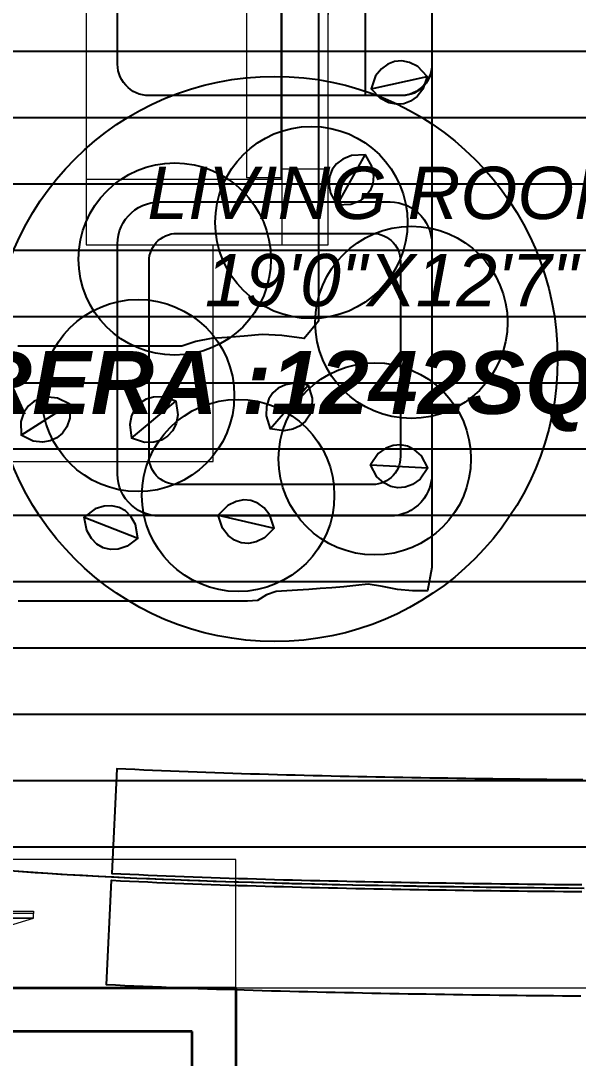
# Model space of a CAD drawing. Header units: millimetres. Extents: x 0 to 125073, y 0 to 71249.
# Drawn here: x 64564 to 66160, y 40288 to 43261 of the extents above; entities that cross this region are included whole.
import ezdxf
from ezdxf.lldxf.tags import DXFTag

# ---------------------------------------------------------------- set-up
doc = ezdxf.new("R2010")
doc.units = ezdxf.units.MM
doc.linetypes.add('DASH', pattern=[1, 0.5, -0.5])
for name, color, linetype, lineweight in [('DA_DOTTED LINES', 8, 'DASH', 5), ('DA_TEXT IN SQ.FT', 193, 'Continuous', 9), ('DA_WALL', 7, 'Continuous', 35)]:
    doc.layers.add(name, color=color, linetype=linetype, lineweight=lineweight)
doc.layers.add('DA_FURNITURE', color=102, linetype='Continuous', lineweight=5, true_color=0xc2666666)
for name, color, linetype in [('PROP-FLOOR', 41, 'CONTINUOUS'), ('PROP-FURN', 9, 'CONTINUOUS'), ('PROP-GLAZ', 4, 'CONTINUOUS')]:
    doc.layers.add(name, color=color, linetype=linetype)
doc.styles.get("Standard").update_dxf_attribs({"font": 'arial.ttf'})
tags = doc.linetypes.add('( Hidden )', pattern=[0.375, 0.25, -0.125]).pattern_tags.tags
tags[6:7] = [DXFTag(74, 4), DXFTag(75, 0), DXFTag(340, '0'), DXFTag(46, 1.0), DXFTag(50, 0.0), DXFTag(44, 0.0), DXFTag(45, 0.0)]
tags[4:5] = [DXFTag(74, 4), DXFTag(75, 0), DXFTag(340, '0'), DXFTag(46, 1.0), DXFTag(50, 0.0), DXFTag(44, 0.0), DXFTag(45, 0.0)]

# ---------------------------------------------------------------- blocks, each defined once
blk = doc.blocks.new('34ty3v4y5')
at = {"layer": 'DA_FURNITURE'}
for p, q in [((4713.8694, 1084.9178), (4713.8694, 1085.0532)), ((4713.8694, 1085.0532), (4714.8908, 1085.0532)), ((4714.0869, 1084.9212), (4714.0869, 1085.0532)), ((4714.8908, 1085.0532), (4714.8908, 1084.3602)), ((4715.199, 1085.0711), (4715.1791, 1085.037)), ((4715.5017, 1084.9711), (4715.5838, 1085.0532)), ((4715.1789, 1085.0345), (4715.0843, 1084.793)), ((4713.8694, 1084.9212), (4714.8908, 1084.9212)), ((4714.0575, 1084.3602), (4714.0575, 1084.9212)), ((4714.8861, 1084.9178), (4714.0575, 1084.9178)), ((4714.0575, 1084.43), (4714.0575, 1084.9178)), ((4714.0612, 1084.9178), (4714.0612, 1084.8188)), ((4714.8861, 1084.9212), (4714.9798, 1084.9212)), ((4714.8861, 1084.9178), (4714.8861, 1084.8188)), ((4715.126, 1084.9166), (4715.1283, 1084.901)), ((4714.8854, 1084.8735), (4714.8884, 1084.854)), ((4714.8891, 1084.8529), (4714.9284, 1084.7293)), ((4714.8861, 1084.8188), (4714.0612, 1084.8188)), ((4715.6271, 1084.8351), (4715.6112, 1084.8079)), ((4715.6033, 1084.8019), (4715.5049, 1084.7021)), ((4715.3917, 1084.7476), (4715.3795, 1084.732)), ((4715.3792, 1084.7308), (4715.3161, 1084.6176)), ((4715.4162, 1084.6039), (4715.3155, 1084.5223)), ((4715.434, 1084.6149), (4715.4169, 1084.605)), ((4715.5633, 1084.5983), (4715.5083, 1084.5506)), ((4715.5636, 1084.598), (4715.5803, 1084.612)), ((4715.5378, 1084.4124), (4715.4109, 1084.365)), ((4715.538, 1084.412), (4715.5586, 1084.4188)), ((4715.4518, 1084.3803), (4715.4518, 1082.5652)), ((4715.4518, 1084.1897), (4715.5838, 1084.1897)), ((4714.8908, 1084.1622), (4715.4518, 1084.1622)), ((4715.3494, 1082.5692), (4715.3494, 1084.1622)), ((4715.4484, 1082.5692), (4715.4484, 1084.1622)), ((4715.4518, 1084.1347), (4715.5838, 1084.1347)), ((4715.4518, 1082.5652), (4715.0558, 1082.5652)), ((4715.0558, 1082.5652), (4715.0558, 1082.4332)), ((4715.4484, 1082.5692), (4715.3494, 1082.5692)), ((4715.4518, 1082.5652), (4715.5838, 1082.4332))]:
    blk.add_line(p, q, dxfattribs=at)
at = {"layer": 'DA_FURNITURE', "ltscale": 0.5}
blk.add_lwpolyline([(4715.5838, 1082.4332), (4713.2478, 1082.4332), (4713.2478, 1084.7232), (4713.8694, 1084.7232), (4713.8694, 1085.0532), (4715.1891, 1085.0541), (4715.199, 1085.0711, -0.266357), (4715.2107, 1085.0778, -0.055179), (4715.3361, 1085.0532), (4715.5838, 1085.0532), (4715.5838, 1084.8996, -0.027882), (4715.6262, 1084.85, -0.30437), (4715.6271, 1084.8351), (4715.6112, 1084.8079, -0.195374), (4715.6033, 1084.8019), (4715.5838, 1084.7821), (4715.5838, 1082.4332)], format="xyb", dxfattribs=at)
at = {"layer": 'DA_FURNITURE'}
for points in [[(4714.8908, 1082.4332), (4714.8908, 1085.0532), (4715.1886, 1085.0532)], [(4715.3361, 1085.0532), (4715.5838, 1085.0532), (4715.5838, 1084.8996)], [(4714.8908, 1084.3602), (4713.8694, 1084.3602), (4713.8694, 1084.9178)], [(4715.5838, 1084.7821), (4715.5838, 1082.4332), (4714.8908, 1082.4332)], [(4714.8908, 1082.4332), (4714.8908, 1082.4332), (4713.2478, 1082.4332), (4713.2478, 1084.7232), (4713.8694, 1084.7232)]]:
    blk.add_lwpolyline(points, dxfattribs=at)
for points in [[(4715.4518, 1082.5652), (4715.4518, 1084.1622), (4715.4518, 1084.1622), (4715.4518, 1082.5652)], [(4714.0213, 1082.9914), (4714.5738, 1082.9914), (4714.5738, 1083.895), (4714.0213, 1083.895)]]:
    blk.add_lwpolyline(points, close=True, dxfattribs=at)
for centre, radius, start, end in [((4715.2107, 1085.0643), 0.0135, 85.0502, 149.6593), ((4715.1614, 1084.495), 0.5849, 37.3741, 85.0502), ((4715.1815, 1085.0356), 0.00281, 149.6593, 257.5837), ((4714.9925, 1084.1865), 0.8671, 45.2113, 77.45), ((4715.0521, 1084.6378), 0.2925, 76.4026, 124.0786), ((4715.0837, 1084.4649), 0.4335, 84.2398, 116.4785), ((4715.1193, 1084.9155), 0.00673, 8.6878, 76.4026), ((4714.892, 1084.8745), 0.00673, 124.0786, 188.6878), ((4714.8897, 1084.8542), 0.0014, 188.6878, 296.6122), ((4715.4184, 1084.991), 0.2232, 217.5398, 267.2522), ((4715.6155, 1084.8419), 0.0135, 329.6593, 37.3741), ((4715.5998, 1084.8146), 0.0132, 285.4399, 329.6593), ((4715.0904, 1084.7906), 0.0066, 158.5957, 226.2769), ((4715.5726, 1085.2948), 0.7042, 226.2769, 249.4924), ((4714.96, 1085.078), 0.3521, 265.3053, 294.7986), ((4715.1063, 1084.7613), 0.0033, 294.7986, 352.6052), ((4715.397, 1084.7434), 0.00673, 77.2947, 141.9038), ((4715.3341, 1084.4647), 0.2925, 32.1956, 77.2947), ((4714.9315, 1084.7303), 0.0033, 197.6242, 265.3053), ((4715.3806, 1084.7312), 0.0014, 141.9038, 249.8282), ((4715.2374, 1084.3376), 0.4174, 38.5947, 70.0073), ((4715.3189, 1084.616), 0.0033, 150.8402, 218.5214), ((4715.5916, 1084.8332), 0.3521, 218.5214, 230.1035), ((4715.4176, 1084.6038), 0.0014, 120.0661, 227.9905), ((4715.1383, 1084.2917), 0.4174, 16.757, 48.1696), ((4715.4374, 1084.609), 0.00673, 55.457, 120.0661), ((4715.2754, 1084.3737), 0.2925, 10.3579, 55.457), ((4715.576, 1084.617), 0.0066, 310.0568, 32.1956), ((4715.3175, 1084.5197), 0.0033, 129.0025, 196.6837), ((4715.6517, 1084.6199), 0.3521, 196.6837, 226.177), ((4715.5566, 1084.4251), 0.0066, 288.2192, 10.3579), ((4715.4101, 1084.3682), 0.0033, 226.177, 283.9836)]:
    blk.add_arc(centre, radius, start, end, dxfattribs=at)
blk = doc.blocks.new('nftujfuk')
at = {"layer": 'DA_FURNITURE', "ltscale": 5, "elevation": 0}
for points in [[(3568.3786, 921.4537), (3568.3704, 921.4537), (3568.3704, 920.0761), (3568.3786, 920.0761)], [(3568.3786, 921.4537), (3568.3949, 921.4537), (3568.3949, 920.0761), (3568.3786, 920.0761)], [(3568.4245, 921.356), (3568.4245, 920.1738), (3568.3949, 920.0761), (3568.3949, 921.4537)]]:
    blk.add_lwpolyline(points, close=True, dxfattribs=at)
at = {"layer": 'DA_FURNITURE'}
for start, end in [(95.9312, 264.0688), (286.0862, 73.9138)]:
    blk.add_arc((3568.3851, 920.7649), 0.1421, start, end, dxfattribs=at)
blk = doc.blocks.new('SRAFGADFGDFG')
at = {"layer": 'DA_FURNITURE'}
blk.add_lwpolyline([(-38218.6, 80816.5), (-35863.6, 80816.5), (-35863.6, 81185), (-38218.6, 81185)], close=True, dxfattribs=at)
for name, p, xscale, yscale, zscale, rotation in [('34ty3v4y5', (-1120651.8, -4630922.3), -1000, 1000, 1000, 270), ('nftujfuk', (698265.1, 2930486.3, 0), -798.5297558340442, 798.5297558340442, 798.5297558340299, 90)]:
    blk.add_blockref(name, p, dxfattribs=dict(at, xscale=xscale, yscale=yscale, zscale=zscale, rotation=rotation))
blk = doc.blocks.new('14TH 2')
at = {"layer": 'DA_DOTTED LINES', "linetype": '( Hidden )', "ltscale": 300}
blk.add_line((6318.5977, 1266.7671), (6322.0227, 1266.7671), dxfattribs=at)
at = {"layer": 'DA_WALL'}
blk.add_lwpolyline([(6318.4727, 1266.6421), (6316.2427, 1266.6421), (6316.2427, 1266.7671), (6318.5977, 1266.7671), (6318.5977, 1263.8971), (6318.4727, 1263.8971), (6318.4727, 1266.6421)], close=True, dxfattribs=at)
blk = doc.blocks.new('A$Cfed68cb1')
at = {"layer": 'DA_TEXT IN SQ.FT', "attachment_point": 7}
for s, width, heights, insert, char_height in [('\\pxqc;{\\fArial|b0|i1|c0|p34;LIVING ROOM\\P19\'0"X12\'7"}', 2.300046, [-0.4057], (-43.4497, -16.073), 0.15), ('{\\fArial|b1|i1|c0|p34;\\P\\pxqc;RERA :1242SQ.FT}', 2.985736, [-0.507], (-43.9197, -16.4305), 0.18)]:
    blk.add_mtext_dynamic_manual_height_columns(s, width=width, gutter_width=12.5, heights=heights, dxfattribs=dict(at, insert=insert, char_height=char_height))

msp = doc.modelspace()

# ---------------------------------------------------------------- linework, layer by layer
at = {"layer": 'PROP-FLOOR'}
for p, q in [((62864, 43174), (67904, 43174)), ((62864, 42984), (67904, 42984)), ((62864, 42794), (67904, 42794)), ((62864, 42604), (67904, 42604)), ((62864, 42414), (67904, 42414)), ((62864, 42224), (67904, 42224)), ((62864, 42034), (67904, 42034)), ((62864, 41844), (67904, 41844)), ((62864, 41654), (67904, 41654)), ((62864, 41464), (67904, 41464)), ((62864, 41274), (67904, 41274)), ((63304, 41084), (67904, 41084)), ((63944, 40894), (67904, 40894))]:
    msp.add_line(p, q, dxfattribs=at)
for points in [[(65416, 43302.96994), (65416, 43208.03061), (65416, 43109.18427), (65416, 43005.92785), (65416, 42897.68983), (65416, 42783.81652), (65416, 42663.55529), (65416, 42536.03353), (65416, 42400.23215), (65375.04868, 42350.31534), (65311.58087, 42359.56199), (65254.85489, 42361.85707), (65203.79602, 42357.33588), (65155.00492, 42353.76689), (65108.43752, 42350.47374), (65065.28146, 42342.25732), (65025.049, 42328.86), (64982.83122, 42328.86), (64942.15264, 42328.86), (64902.83653, 42328.86), (64864.72426, 42328.86), (64827.67247, 42328.86), (64791.55072, 42328.86), (64756.23948, 42328.86), (64721.6284, 42328.86), (64687.61482, 42328.86), (64654.10246, 42328.86), (64621.00027, 42328.86), (64588.22142, 42328.86), (64555.6823, 42328.86)], [(64532.55346, 40825.38582), (64568.90566, 40822.77516), (64605.25786, 40820.29169), (64641.61006, 40817.92833), (64677.96226, 40815.67848), (64714.31447, 40813.53593), (64750.66667, 40811.49488), (64787.01887, 40809.54988), (64823.37107, 40807.69583), (64859.72327, 40805.92795), (64896.07547, 40804.24173), (64932.42767, 40802.63296), (64968.77987, 40801.09768), (65005.13208, 40799.63215), (65041.48428, 40798.23289), (65077.83648, 40796.89658), (65114.18868, 40795.62013), (65150.54088, 40794.40061), (65186.89308, 40793.23526), (65223.24528, 40792.12149), (65259.59748, 40791.05684), (65295.94969, 40790.039), (65332.30189, 40789.06577), (65368.65409, 40788.13509), (65405.00629, 40787.24499), (65441.35849, 40786.39363), (65477.71069, 40785.57925), (65514.06289, 40784.8002), (65550.41509, 40784.05488), (65586.7673, 40783.34181), (65623.1195, 40782.65957), (65659.4717, 40782.00682), (65695.8239, 40781.38226), (65732.1761, 40780.78469), (65768.5283, 40780.21295), (65804.8805, 40779.66594), (65841.2327, 40779.1426), (65877.58491, 40778.64194), (65913.93711, 40778.16302), (65950.28931, 40777.70491), (65986.64151, 40777.26677), (66022.99371, 40776.84776), (66059.34591, 40776.44709), (66095.69811, 40776.06401), (66132.05031, 40775.69781), (66168.40252, 40775.34779)]]:
    msp.add_lwpolyline(points, dxfattribs=at)
for points in [[(65727.80547, 43101.95104), (65700.46802, 43130.06559), (65676.743, 43141.83761), (65654.63941, 43146.27439), (65633.86824, 43144.68332), (65614.36168, 43137.37121), (65596.18754, 43124.03124), (65579.63482, 43103.35602), (65566.69453, 43066.33829), (65727.80547, 43101.95104), (65714.86518, 43064.9333), (65698.31246, 43044.25809), (65680.13832, 43030.91812), (65660.63176, 43023.60601), (65639.86059, 43022.01494), (65617.757, 43026.45171), (65594.03198, 43038.22374), (65566.69453, 43066.33829)], [(65549.66322, 42877.05143), (65510.49567, 42875.13654), (65485.97603, 42865.12434), (65468.03102, 42851.47771), (65455.48881, 42834.84443), (65448.07441, 42815.37651), (65446.06281, 42792.92195), (65450.62584, 42766.83295), (65469.83678, 42732.64665), (65549.66322, 42877.05143), (65568.87416, 42842.86512), (65573.43719, 42816.77613), (65571.42559, 42794.32156), (65564.01119, 42774.85365), (65551.46898, 42758.22037), (65533.52397, 42744.57374), (65509.00433, 42734.56154), (65469.83678, 42732.64665)], [(65386.27779, 42216.74375), (65347.56325, 42222.98457), (65321.50136, 42218.26919), (65301.11853, 42208.6362), (65285.40258, 42194.96207), (65274.11595, 42177.45251), (65267.49618, 42155.90181), (65266.55548, 42129.43349), (65278.26744, 42092.00898), (65386.27779, 42216.74375), (65397.98975, 42179.31925), (65397.04905, 42152.85092), (65390.42929, 42131.30022), (65379.14265, 42113.79066), (65363.4267, 42100.11653), (65343.04388, 42090.48354), (65316.98199, 42085.76816), (65278.26744, 42092.00898)], [(64703.9685, 42162.02652), (64668.73592, 42179.24365), (64642.42804, 42182.30177), (64620.12595, 42179.00469), (64601.11568, 42170.48514), (64585.22969, 42157.00893), (64572.63552, 42138.31025), (64564.04714, 42113.25637), (64564.38345, 42074.04348), (64703.9685, 42162.02652), (64704.30481, 42122.81363), (64695.71644, 42097.75975), (64683.12227, 42079.06107), (64667.23627, 42065.58486), (64648.226, 42057.06531), (64625.92391, 42053.76823), (64599.61603, 42056.82635), (64564.38345, 42074.04348)], [(65007.91699, 42170.89577), (64970.71191, 42183.28713), (64944.23085, 42182.82847), (64922.5632, 42176.60215), (64904.85105, 42165.63617), (64890.89307, 42150.17177), (64880.89058, 42129.9677), (64875.70151, 42103.99598), (64881.23646, 42065.17423), (65007.91699, 42170.89577), (65013.45193, 42132.07402), (65008.26286, 42106.1023), (64998.26038, 42085.89823), (64984.30239, 42070.43383), (64966.59025, 42059.46785), (64944.9226, 42053.24153), (64918.44154, 42052.78287), (64881.23646, 42065.17423)], [(65729.6251, 41979.75965), (65710.86587, 42014.1959), (65691.18602, 42031.92047), (65671.09296, 42042.14411), (65650.66032, 42046.20372), (65629.90541, 42044.41307), (65608.81092, 42036.45841), (65587.30322, 42021.0028), (65564.8749, 41988.83552), (65729.6251, 41979.75965), (65707.19678, 41947.59237), (65685.68908, 41932.13677), (65664.59459, 41924.1821), (65643.83968, 41922.39145), (65623.40704, 41926.45107), (65603.31398, 41936.6747), (65583.63413, 41954.39927), (65564.8749, 41988.83552)], [(65289.19865, 41806.8463), (65276.68204, 41844.00942), (65260.36656, 41864.87236), (65242.34599, 41878.41905), (65222.92422, 41885.9535), (65202.17258, 41887.78173), (65180.01975, 41883.59772), (65156.16181, 41872.09746), (65128.50501, 41844.29701), (65289.19865, 41806.8463), (65261.54185, 41779.04584), (65237.68392, 41767.54558), (65215.53108, 41763.36157), (65194.77944, 41765.1898), (65175.35767, 41772.72425), (65157.3371, 41786.27094), (65141.02162, 41807.13388), (65128.50501, 41844.29701)], [(64899.37128, 41778.74774), (64892.32512, 41817.32384), (64879.17711, 41840.31485), (64863.29031, 41856.31059), (64845.15287, 41866.55784), (64824.87934, 41871.34922), (64802.35518, 41870.39211), (64777.09223, 41862.43973), (64745.72742, 41838.90226), (64899.37128, 41778.74774), (64868.00647, 41755.21027), (64842.74352, 41747.25789), (64820.21936, 41746.30078), (64799.94584, 41751.09216), (64781.8084, 41761.33941), (64765.9216, 41777.33515), (64752.77358, 41800.32616), (64745.72742, 41838.90226)]]:
    msp.add_lwpolyline(points, close=True, dxfattribs=at)
at = {"layer": 'PROP-FURN'}
for points in [[(65741, 44561.5), (65741, 43132.5), (65740.53162, 43123.56282), (65739.13162, 43114.72355), (65736.81533, 43106.07905), (65733.60814, 43097.72402), (65729.54517, 43089.75), (65724.67095, 43082.24436), (65719.03888, 43075.28933), (65712.71067, 43068.96112), (65705.75564, 43063.32905), (65698.25, 43058.45483), (65690.27598, 43054.39186), (65681.92095, 43051.18467), (65673.27645, 43048.86838), (65664.43718, 43047.46838), (65655.5, 43047), (65551, 43047), (65551, 44647)], [(65741, 44557), (65741, 43137), (65740.50697, 43127.59244), (65739.03328, 43118.28795), (65736.59509, 43109.18847), (65733.21909, 43100.3937), (65728.94229, 43092), (65723.81153, 43084.09933), (65717.88303, 43076.77825), (65711.22175, 43070.11697), (65703.90067, 43064.18847), (65696, 43059.05771), (65687.6063, 43054.78091), (65678.81153, 43051.40491), (65669.71205, 43048.96672), (65660.40756, 43047.49303), (65651, 43047), (64931, 43047), (64921.59244, 43047.49303), (64912.28795, 43048.96672), (64903.18847, 43051.40491), (64894.3937, 43054.78091), (64886, 43059.05771), (64878.09933, 43064.18847), (64870.77825, 43070.11697), (64864.11697, 43076.77825), (64858.18847, 43084.09933), (64853.05771, 43092), (64848.78091, 43100.3937), (64845.40491, 43109.18847), (64842.96672, 43118.28795), (64841.49303, 43127.59244), (64841, 43137), (64841, 44557)], [(65741, 43273.28228), (65741, 43215.80129), (65741, 43157.46217), (65741, 43098.20917), (65741, 43037.98369), (65741, 42976.72396), (65741, 42914.36479), (65741, 42850.83726), (65741, 42786.06839), (65741, 42719.9808), (65741, 42652.49225), (65741, 42583.51526), (65741, 42512.95656), (65741, 42440.71661), (65741, 42366.68895), (65741, 42290.75957), (65741, 42212.8061), (65741, 42132.69708), (65741, 42050.29094), (65741, 41965.43498), (65741, 41877.96423), (65741, 41787.70009), (65741, 41694.44885), (65727.89239, 41627.47639), (65685.66037, 41626.99371), (65642.76625, 41631.46646), (65599.89307, 41639.48918), (65558.67293, 41646.98516), (65523.23634, 41642.59063), (65488.37489, 41639.25331), (65454.23786, 41636.48092), (65420.88061, 41633.99597), (65388.30394, 41631.65796), (65356.48132, 41629.40353), (65325.37503, 41627.20776), (65294.94434, 41625.06267), (65267.05603, 41616.10449), (65241.6706, 41599.51643), (65212.68784, 41598), (65183.88631, 41598), (65155.63679, 41598), (65127.90681, 41598), (65100.66574, 41598), (65073.88457, 41598), (65047.53586, 41598), (65021.59352, 41598), (64996.03278, 41598), (64970.83004, 41598), (64945.96279, 41598), (64921.40952, 41598), (64897.14962, 41598), (64873.16335, 41598), (64849.43173, 41598), (64825.93649, 41598), (64802.66, 41598), (64779.58524, 41598), (64756.6957, 41598), (64733.97539, 41598), (64711.40873, 41598), (64688.98055, 41598), (64666.67604, 41598), (64644.4807, 41598), (64622.38029, 41598), (64600.36083, 41598), (64578.40851, 41598), (64556.50972, 41598)], [(66172.86314, 41085.31955), (66147.07732, 41085.56573), (66121.29436, 41085.81994), (66095.51435, 41086.08243), (66069.73738, 41086.35343), (66043.96357, 41086.63321), (66018.19301, 41086.92203), (65992.42581, 41087.22016), (65966.66208, 41087.52787), (65940.90194, 41087.84547), (65915.14552, 41088.17324), (65889.39293, 41088.5115), (65863.64431, 41088.86056), (65837.89981, 41089.22077), (65812.15955, 41089.59245), (65786.4237, 41089.97596), (65760.6924, 41090.37167), (65734.96582, 41090.77995), (65709.24413, 41091.2012), (65683.5275, 41091.63583), (65657.81612, 41092.08424), (65632.11018, 41092.54689), (65606.40988, 41093.0242), (65580.71543, 41093.51666), (65555.02706, 41094.02475), (65529.34498, 41094.54896), (65503.66944, 41095.08982), (65478.00068, 41095.64787), (65452.33898, 41096.22365), (65426.68459, 41096.81776), (65401.03782, 41097.43079), (65375.39895, 41098.06338), (65349.76831, 41098.71615), (65324.14621, 41099.3898), (65298.53301, 41100.08502), (65272.92906, 41100.80253), (65247.33475, 41101.54309), (65221.75046, 41102.30748), (65196.17661, 41103.09652), (65170.61365, 41103.91106), (65145.06201, 41104.75198), (65119.5222, 41105.6202), (65093.99469, 41106.51667), (65068.48004, 41107.44238), (65042.97878, 41108.39837), (65017.4915, 41109.38572), (64992.01881, 41110.40554), (64966.56136, 41111.45901), (64941.11981, 41112.54734), (64915.69487, 41113.6718), (64890.28729, 41114.83371), (64864.89785, 41116.03444), (64839.26708, 41117.28828), (64824.61005, 40817.64654), (64850.4833, 40816.38094), (64876.34876, 40815.15769), (64902.21481, 40813.97481), (64928.08142, 40812.83081), (64953.94857, 40811.72427), (64979.81623, 40810.65382), (65005.68438, 40809.61816), (65031.553, 40808.61603), (65057.42207, 40807.64625), (65083.29157, 40806.70766), (65109.16149, 40805.79916), (65135.03181, 40804.91971), (65160.9025, 40804.06828), (65186.77357, 40803.24392), (65212.64498, 40802.4457), (65238.51673, 40801.67271), (65264.3888, 40800.92411), (65290.26119, 40800.19908), (65316.13387, 40799.49682), (65342.00684, 40798.81657), (65367.88008, 40798.15761), (65393.75359, 40797.51924), (65419.62736, 40796.90078), (65445.50137, 40796.30158), (65471.37562, 40795.72103), (65497.25009, 40795.15851), (65523.12479, 40794.61345), (65548.99969, 40794.0853), (65574.8748, 40793.57352), (65600.7501, 40793.0776), (65626.6256, 40792.59702), (65652.50127, 40792.13133), (65678.37712, 40791.68004), (65704.25314, 40791.24272), (65730.12932, 40790.81894), (65756.00566, 40790.40828), (65781.88215, 40790.01034), (65807.75879, 40789.62473), (65833.63557, 40789.25107), (65859.51249, 40788.88902), (65885.38954, 40788.53821), (65911.26672, 40788.19832), (65937.14402, 40787.86901), (65963.02145, 40787.54997), (65988.89899, 40787.24089), (66014.77664, 40786.94149), (66040.6544, 40786.65147), (66066.53226, 40786.37056), (66092.41022, 40786.09849), (66118.28829, 40785.835), (66144.16645, 40785.57985), (66170.0447, 40785.33279)], [(66167.03836, 40465.34692), (66141.06152, 40465.59492), (66115.08181, 40465.85107), (66089.09916, 40466.11562), (66063.11346, 40466.38882), (66037.12461, 40466.67093), (66011.13251, 40466.96224), (65985.13704, 40467.263), (65959.13811, 40467.57353), (65933.13558, 40467.89411), (65907.12934, 40468.22506), (65881.11926, 40468.56671), (65855.10521, 40468.91937), (65829.08706, 40469.2834), (65803.06465, 40469.65916), (65777.03784, 40470.04701), (65751.00647, 40470.44733), (65724.97039, 40470.86053), (65698.92942, 40471.28701), (65672.88338, 40471.7272), (65646.8321, 40472.18155), (65620.77537, 40472.65051), (65594.71301, 40473.13455), (65568.64479, 40473.63418), (65542.5705, 40474.1499), (65516.48992, 40474.68225), (65490.4028, 40475.23178), (65464.30889, 40475.79907), (65438.20793, 40476.38471), (65412.09965, 40476.98933), (65385.98376, 40477.61358), (65359.85996, 40478.25813), (65333.72794, 40478.92368), (65307.58737, 40479.61097), (65281.43791, 40480.32074), (65255.27919, 40481.0538), (65229.11084, 40481.81098), (65202.93247, 40482.59312), (65176.74365, 40483.40115), (65150.54395, 40484.23598), (65124.33292, 40485.09861), (65098.11007, 40485.99005), (65071.87491, 40486.91138), (65045.6269, 40487.86371), (65019.3655, 40488.8482), (64993.09011, 40489.86609), (64966.80013, 40490.91864), (64940.49493, 40492.00721), (64914.17381, 40493.13317), (64887.83608, 40494.29801), (64861.481, 40495.50327), (64835.10778, 40496.75054), (64808.97588, 40498.02869), (64823.63291, 40797.67043), (64849.52233, 40796.40404), (64875.41953, 40795.17929), (64901.31614, 40793.99501), (64927.2122, 40792.84971), (64953.10772, 40791.74195), (64979.00272, 40790.67037), (65004.89723, 40789.63365), (65030.79128, 40788.63054), (65056.68487, 40787.65984), (65082.57803, 40786.72039), (65108.47078, 40785.81109), (65134.36313, 40784.93089), (65160.25509, 40784.07876), (65186.1467, 40783.25375), (65212.03795, 40782.45491), (65237.92886, 40781.68135), (65263.81945, 40780.93222), (65289.70973, 40780.20668), (65315.59971, 40779.50395), (65341.48941, 40778.82327), (65367.37883, 40778.1639), (65393.26798, 40777.52514), (65419.15688, 40776.90631), (65445.04553, 40776.30678), (65470.93395, 40775.7259), (65496.82214, 40775.16309), (65522.71011, 40774.61775), (65548.59787, 40774.08934), (65574.48542, 40773.57731), (65600.37278, 40773.08116), (65626.25996, 40772.60037), (65652.14695, 40772.13447), (65678.03376, 40771.68299), (65703.92041, 40771.24549), (65729.80689, 40770.82154), (65755.69321, 40770.41072), (65781.57938, 40770.01263), (65807.46541, 40769.62688), (65833.35129, 40769.25309), (65859.23704, 40768.89092), (65885.12265, 40768.53999), (65911.00814, 40768.19999), (65936.8935, 40767.87057), (65962.77874, 40767.55144), (65988.66386, 40767.24227), (66014.54888, 40766.94278), (66040.43378, 40766.65268), (66066.31858, 40766.3717), (66092.20328, 40766.09956), (66118.08788, 40765.83601), (66143.97239, 40765.58079), (66169.8568, 40765.33368)]]:
    msp.add_lwpolyline(points, dxfattribs=at)
for points in [[(64961, 41842), (64948.45658, 41842.65737), (64936.0506, 41844.62229), (64923.91796, 41847.87322), (64912.1916, 41852.37455), (64901, 41858.07695), (64890.46577, 41864.91796), (64880.70433, 41872.82262), (64871.82262, 41881.70433), (64863.91796, 41891.46577), (64857.07695, 41902), (64851.37455, 41913.1916), (64846.87322, 41924.91796), (64843.62229, 41937.0506), (64841.65737, 41949.45658), (64841, 41962), (64841, 42622), (64841.65737, 42634.54342), (64843.62229, 42646.9494), (64846.87322, 42659.08204), (64851.37455, 42670.8084), (64857.07695, 42682), (64863.91796, 42692.53423), (64871.82262, 42702.29567), (64880.70433, 42711.17738), (64890.46577, 42719.08204), (64901, 42725.92305), (64912.1916, 42731.62545), (64923.91796, 42736.12678), (64936.0506, 42739.37771), (64948.45658, 42741.34263), (64961, 42742), (65621, 42742), (65633.54342, 42741.34263), (65645.9494, 42739.37771), (65658.08204, 42736.12678), (65669.8084, 42731.62545), (65681, 42725.92305), (65691.53423, 42719.08204), (65701.29567, 42711.17738), (65710.17738, 42702.29567), (65718.08204, 42692.53423), (65724.92305, 42682), (65730.62545, 42670.8084), (65735.12678, 42659.08204), (65738.37771, 42646.9494), (65740.34263, 42634.54342), (65741, 42622), (65741, 41962), (65740.34263, 41949.45658), (65738.37771, 41937.0506), (65735.12678, 41924.91796), (65730.62545, 41913.1916), (65724.92305, 41902), (65718.08204, 41891.46577), (65710.17738, 41881.70433), (65701.29567, 41872.82262), (65691.53423, 41864.91796), (65681, 41858.07695), (65669.8084, 41852.37455), (65658.08204, 41847.87322), (65645.9494, 41844.62229), (65633.54342, 41842.65737), (65621, 41842)], [(65011, 41932), (65002.63772, 41932.43825), (64994.36706, 41933.74819), (64986.27864, 41935.91548), (64978.46107, 41938.91636), (64971, 41942.71797), (64963.97718, 41947.27864), (64957.46955, 41952.54841), (64951.54841, 41958.46955), (64946.27864, 41964.97718), (64941.71797, 41972), (64937.91636, 41979.46107), (64934.91548, 41987.27864), (64932.74819, 41995.36706), (64931.43825, 42003.63772), (64931, 42012), (64931, 42572), (64931.43825, 42580.36228), (64932.74819, 42588.63294), (64934.91548, 42596.72136), (64937.91636, 42604.53893), (64941.71797, 42612), (64946.27864, 42619.02282), (64951.54841, 42625.53045), (64957.46955, 42631.45159), (64963.97718, 42636.72136), (64971, 42641.28203), (64978.46107, 42645.08364), (64986.27864, 42648.08452), (64994.36706, 42650.25181), (65002.63772, 42651.56175), (65011, 42652), (65571, 42652), (65579.36228, 42651.56175), (65587.63294, 42650.25181), (65595.72136, 42648.08452), (65603.53893, 42645.08364), (65611, 42641.28203), (65618.02282, 42636.72136), (65624.53045, 42631.45159), (65630.45159, 42625.53045), (65635.72136, 42619.02282), (65640.28203, 42612), (65644.08364, 42604.53893), (65647.08452, 42596.72136), (65649.25181, 42588.63294), (65650.56175, 42580.36228), (65651, 42572), (65651, 42012), (65650.56175, 42003.63772), (65649.25181, 41995.36706), (65647.08452, 41987.27864), (65644.08364, 41979.46107), (65640.28203, 41972), (65635.72136, 41964.97718), (65630.45159, 41958.46955), (65624.53045, 41952.54841), (65618.02282, 41947.27864), (65611, 41942.71797), (65603.53893, 41938.91636), (65595.72136, 41935.91548), (65587.63294, 41933.74819), (65579.36228, 41932.43825), (65571, 41932)]]:
    msp.add_lwpolyline(points, close=True, dxfattribs=at)
for centre, radius in [((65291, 42292), 810), ((65395.82171, 42683.19996), 275.4), ((65004.62175, 42578.37825), 275.4), ((65682.19996, 42396.82171), 275.4), ((64899.80004, 42187.17829), 275.4), ((65577.37825, 42005.62175), 275.4), ((65186.17829, 41900.80004), 275.4)]:
    msp.add_circle(centre, radius, dxfattribs=at)
at = {"layer": 'PROP-GLAZ'}
for points in [[(64076.19353, 40872.78566), (64107.30029, 40868.4519), (64138.98449, 40864.2404), (64171.26573, 40860.14942), (64204.1636, 40856.17722), (64237.69771, 40852.32204), (64271.88765, 40848.58213), (64306.75301, 40844.95575), (64342.31339, 40841.44114), (64378.58839, 40838.03657), (64415.59761, 40834.74028), (64453.36065, 40831.55052), (64491.89709, 40828.46555), (64531.22654, 40825.48361), (64571.3686, 40822.60297), (64612.34286, 40819.82186), (64654.16891, 40817.13855), (64696.86637, 40814.55128), (64740.45481, 40812.05831), (64784.95384, 40809.65788), (64830.38307, 40807.34826), (64876.76207, 40805.12769)], [(64924.11045, 40802.99442), (64972.44782, 40800.9467), (65021.79375, 40798.98279), (65072.16786, 40797.10094), (65123.58973, 40795.29941), (65176.07897, 40793.57643), (65229.65518, 40791.93027), (65284.33794, 40790.35917), (65340.14686, 40788.86139), (65397.10153, 40787.43518), (65455.22155, 40786.0788), (65514.52652, 40784.79048), (65575.03603, 40783.56849), (65636.76968, 40782.41108), (65699.74707, 40781.31649), (65763.98779, 40780.28299), (65829.51145, 40779.30882), (65896.33764, 40778.39223), (65964.48595, 40777.53148), (66033.97598, 40776.72481), (66104.82734, 40775.97049), (66177.05961, 40775.26675)]]:
    msp.add_lwpolyline(points, dxfattribs=at)

# ---------------------------------------------------------------- block references
at = {"color": 1, "xscale": 1000, "yscale": 1000, "zscale": 1000}
msp.add_blockref('A$Cfed68cb1', (107924.22813, 58513.9767), dxfattribs=at)
at = {"color": 1}
msp.add_blockref('SRAFGADFGDFG', (101042.82231, -40327.54866), dxfattribs=at)
at = {"layer": 'DA_WALL', "xscale": 1000, "yscale": 1000, "zscale": 1000}
msp.add_blockref('14TH 2', (-6253418.45791, -1226278.08535), dxfattribs=at)

doc.saveas('drawing.dxf')
